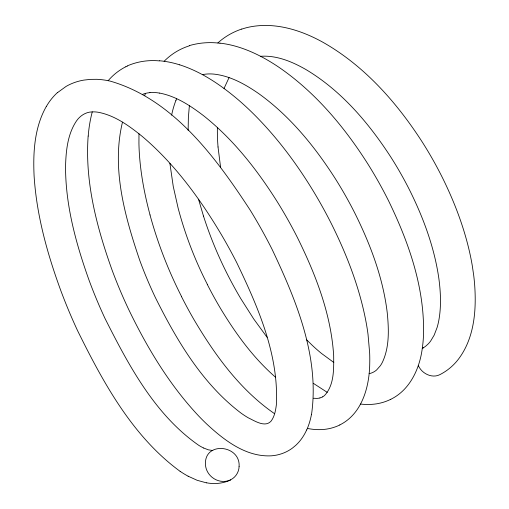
<?xml version="1.0" encoding="UTF-8"?>
<svg xmlns="http://www.w3.org/2000/svg" width="509" height="509" viewBox="0 0 509 509"><rect width="100%" height="100%" fill="white"/><g stroke="black" fill="none" stroke-linecap="round" stroke-linejoin="round"><path stroke-width="0.76" d="M138.982 133.759L138.932 143.328A264.489 245.402 12.6 0 0 139.816 159.508C141.489 178.258 145.18 196.792 150.04 214.963M88.152 136.062C84.787 181.866 96.767 227.351 112.088 270.12A529.933 491.694 12.6 0 0 128.707 309.523C147.209 347.844 169.44 384.938 198.726 416.057A227.65 211.222 12.6 0 0 206.749 424.067C224.367 440.412 246.203 457.279 271.621 455.803A40.103 37.208 12.6 0 0 286.452 451.75L286.669 451.629A41.14 38.169 12.6 0 0 292.51 448.022L295.697 445.394A47.229 43.825 12.6 0 0 300.463 440.228L300.794 439.814A56.187 52.128 12.6 0 0 305.616 432.09L306.673 429.92M189.38 105.694L188.375 117.42L188.139 130.349M311.527 414.453C319.76 356.955 296.232 300.297 272.124 249.416A566.415 525.543 12.6 0 0 250.154 210.071C215.905 157.669 173.308 99.268 110.237 81.128A71.101 65.973 12.6 0 0 96.907 79.309L90.309 79.379L83.89 80.098A53.839 49.952 12.6 0 0 76.204 81.949A52.274 48.501 12.6 0 0 66.1 86.403L57.396 92.714M122.491 122.147C111.248 168.39 124.896 216.579 139.746 260.347A473.014 438.879 12.6 0 0 155.328 297.447C176.763 340.419 202.315 383.888 241.291 413.295A89.629 83.158 12.6 0 0 248.214 417.787C254.43 420.682 264.807 427.789 270.934 421.306C274.548 416.686 275.579 410.648 276.342 404.992C279.034 354.818 257.929 306.793 236.691 262.549A564.023 523.316 12.6 0 0 221.517 234.872C199.954 198.605 174.619 163.828 142.253 136.425C129.261 125.958 115.072 115.492 98.339 112.285A27.327 25.355 12.6 0 0 91.722 111.91C85.506 112.177 79.945 115.912 76.49 120.938C67.551 134.211 65.979 150.868 65.546 166.449C65.483 205.553 76.076 243.868 89.132 280.421A534.316 495.76 12.6 0 0 104.981 318.399C128.567 365.125 154.831 414.86 198.949 445.458A51.625 47.897 12.6 0 0 203.721 448.041M144.721 95.647L145.421 93.421M224.024 88.471L229.063 77.597M175.917 100.508L176.668 98.695M46.294 106.489C34.421 127.454 32.97 152.445 34.103 175.993C36.591 215.332 47.305 253.705 60.794 290.569A599.952 556.655 12.6 0 0 77.591 330.704C103.206 382.539 132.474 436.518 180.129 471.353M422.292 348.372L423.45 347.73M125.825 66.819L127.32 66.1M390.778 399.304C409.879 390.009 419.62 368.726 422.254 348.608A151.714 140.77 12.6 0 0 423.488 335.399C424.926 288.476 408.975 242.812 388.73 201.15A456.045 423.132 12.6 0 0 367.549 163.472C344.307 126.932 315.784 92.892 280.033 68.028A189.1 175.452 12.6 0 0 270.508 61.875C255.073 52.567 238.059 45.206 220.015 43.144M339.777 424.932C362.3 413.772 369.534 386.318 369.744 363.095A187.038 173.544 12.6 0 0 369.655 353.011L368.026 334.4A273.39 253.667 12.6 0 0 366.518 324.538C360.302 289.697 347.539 256.307 331.862 224.692A505.119 468.668 12.6 0 0 310.293 186.192C294.157 160.31 275.541 135.858 253.915 114.302A287.394 266.659 12.6 0 0 239.084 100.508C221.504 85.461 201.933 71.979 179.734 64.828M142.577 94.375L144.066 93.828A24.508 22.74 12.6 0 1 147.298 92.988L149.939 92.619M241.75 29.089L245.446 27.989A69.924 64.878 12.6 0 1 250.167 26.888C275.528 21.982 301.462 30.241 323.482 42.578C364.539 66.005 396.727 102.462 422.12 141.814A415.834 385.822 12.6 0 1 442.932 178.704C453.646 200.501 462.503 223.286 468.35 246.884A288.539 267.715 12.6 0 1 472.231 265.367L473.669 275.095A237.448 220.314 12.6 0 1 474.592 284.016C476.602 310.172 474.426 339.058 457.502 360.372A60.934 56.531 12.6 0 1 449.326 368.541L449.231 368.599A55.354 51.358 12.6 0 1 439.814 374.669C432.65 378.346 423.373 374.293 419.403 367.581A19.068 17.694 12.6 0 1 418.283 365.481M319.913 397.949L321.923 397.217A11.223 10.415 12.6 0 0 322.617 396.855M369.133 373.67L369.858 373.498A16.632 15.435 12.6 0 0 373.854 371.901A17.936 16.644 12.6 0 0 376.628 369.941L380.363 365.716A35.452 32.894 12.6 0 0 382.615 361.816C389.589 346.584 388.831 329.126 387.254 312.844C383.08 277.978 370.495 244.644 354.951 213.366A440.724 408.918 12.6 0 0 335.393 178.799C314.804 146.547 290.06 116.122 258.795 93.662C245.44 84.411 230.653 76.013 214.244 74.142A41.248 38.27 12.6 0 0 208.563 73.932L207.57 73.983A33.613 31.189 12.6 0 0 202.436 74.638M260.57 56.295C276.597 55.15 292.083 61.653 305.737 69.434C341.138 90.494 368.548 122.745 390.747 156.957A397.3 368.624 12.6 0 1 409.828 190.551C423.577 218.227 434.412 247.679 438.841 278.372C440.635 291.791 441.303 305.508 439.076 318.92A83.088 77.088 12.6 0 1 437.091 327.548L434.164 335.157L430.665 341.005A31.316 29.051 12.6 0 1 428.171 343.957L426.186 345.77A23.274 21.594 12.6 0 1 422.89 348.022M212.183 450.44L208.245 449.797L203.721 448.035M159.349 60.762L161.347 60.94A84.596 78.488 12.6 0 1 179.715 64.872M313.544 398.248L316.522 398.401A14.176 13.158 12.6 0 0 319.919 397.968M206.508 482.869L197.18 480.311L188.133 476.201M159.673 93.09C176.069 96.22 190.411 105.675 203.466 115.638C233.281 139.281 257.07 169.694 277.246 201.736A494.563 458.876 12.6 0 1 297.307 237.334C315.625 274.338 331.085 314.015 333.669 355.632C333.758 368.961 334.343 384.88 324.666 395.366A12.483 11.58 12.6 0 1 322.617 396.861M307.341 428.406L310.057 428.902A52.688 48.883 12.6 0 0 319.302 429.653A45.339 42.069 12.6 0 0 339.802 424.983M327.249 392.356L313.277 383.29M333.821 362.484L321.465 353.411A171.654 159.266 12.6 0 1 312.062 345.127L306.412 339.592M274.478 413.632C239.822 389.697 214.588 354.652 193.49 318.793A494.716 459.016 12.6 0 1 181.567 296.734M275.7 377.379C253.291 357.929 235.648 333.567 220.416 308.282A437.899 406.303 12.6 0 1 207.265 284.366M267.072 337.282L253.749 319.009L240.77 298.605A444.217 412.163 12.6 0 1 228.808 277.004A427.496 396.645 12.6 0 1 203.485 216.058M203.479 216.058L198.529 199.216M220.569 167.168L218.024 146.974M169.885 163.281L173.245 186.402L178.093 207.977A414.428 384.518 12.6 0 0 207.341 284.334M164.14 61.271A67.112 62.27 12.6 0 1 174.905 52.548A62.728 58.204 12.6 0 1 189.348 45.823M189.278 45.632A71.362 66.208 12.6 0 1 220.003 43.252M390.778 399.31A48.959 45.422 12.6 0 1 378.104 403.554L376.45 403.847A54.628 50.684 12.6 0 1 360.557 404.057M108.15 80.715A61.328 56.906 12.6 0 1 125.78 66.755M127.237 65.935A61.894 57.428 12.6 0 1 159.336 60.895M230.698 479.955A37.641 34.924 12.6 0 1 206.527 482.793M188.133 476.208A89.597 83.132 12.6 0 1 180.135 471.34M46.332 106.508A64.668 59.998 12.6 0 1 57.345 92.663M311.463 414.441A82.032 76.115 12.6 0 1 306.736 429.946M88.222 136.068A156.785 145.466 12.6 0 1 92.256 111.885M149.932 92.555A36.349 33.728 12.6 0 1 159.667 93.122M181.637 296.702A466.002 432.37 12.6 0 1 150.021 214.963M217.858 42.941A69.084 64.102 12.6 0 1 241.73 29.051M218.043 146.974A217.438 201.749 12.6 0 1 217.388 127.517M171.628 115.161A103.155 95.711 12.6 0 1 175.879 100.496M212.794 450.357A1.374 1.272 12.6 0 1 212.189 450.382M239.103 466.314C239.052 471.926 235.692 477.372 230.609 479.802A15.715 14.583 12.6 0 1 223.133 481.444C217.483 481.336 212.043 478.358 208.76 473.784A19.196 17.809 12.6 0 1 205.477 465.022C203.651 440.909 240.464 444.701 239.103 466.314"/></g></svg>
